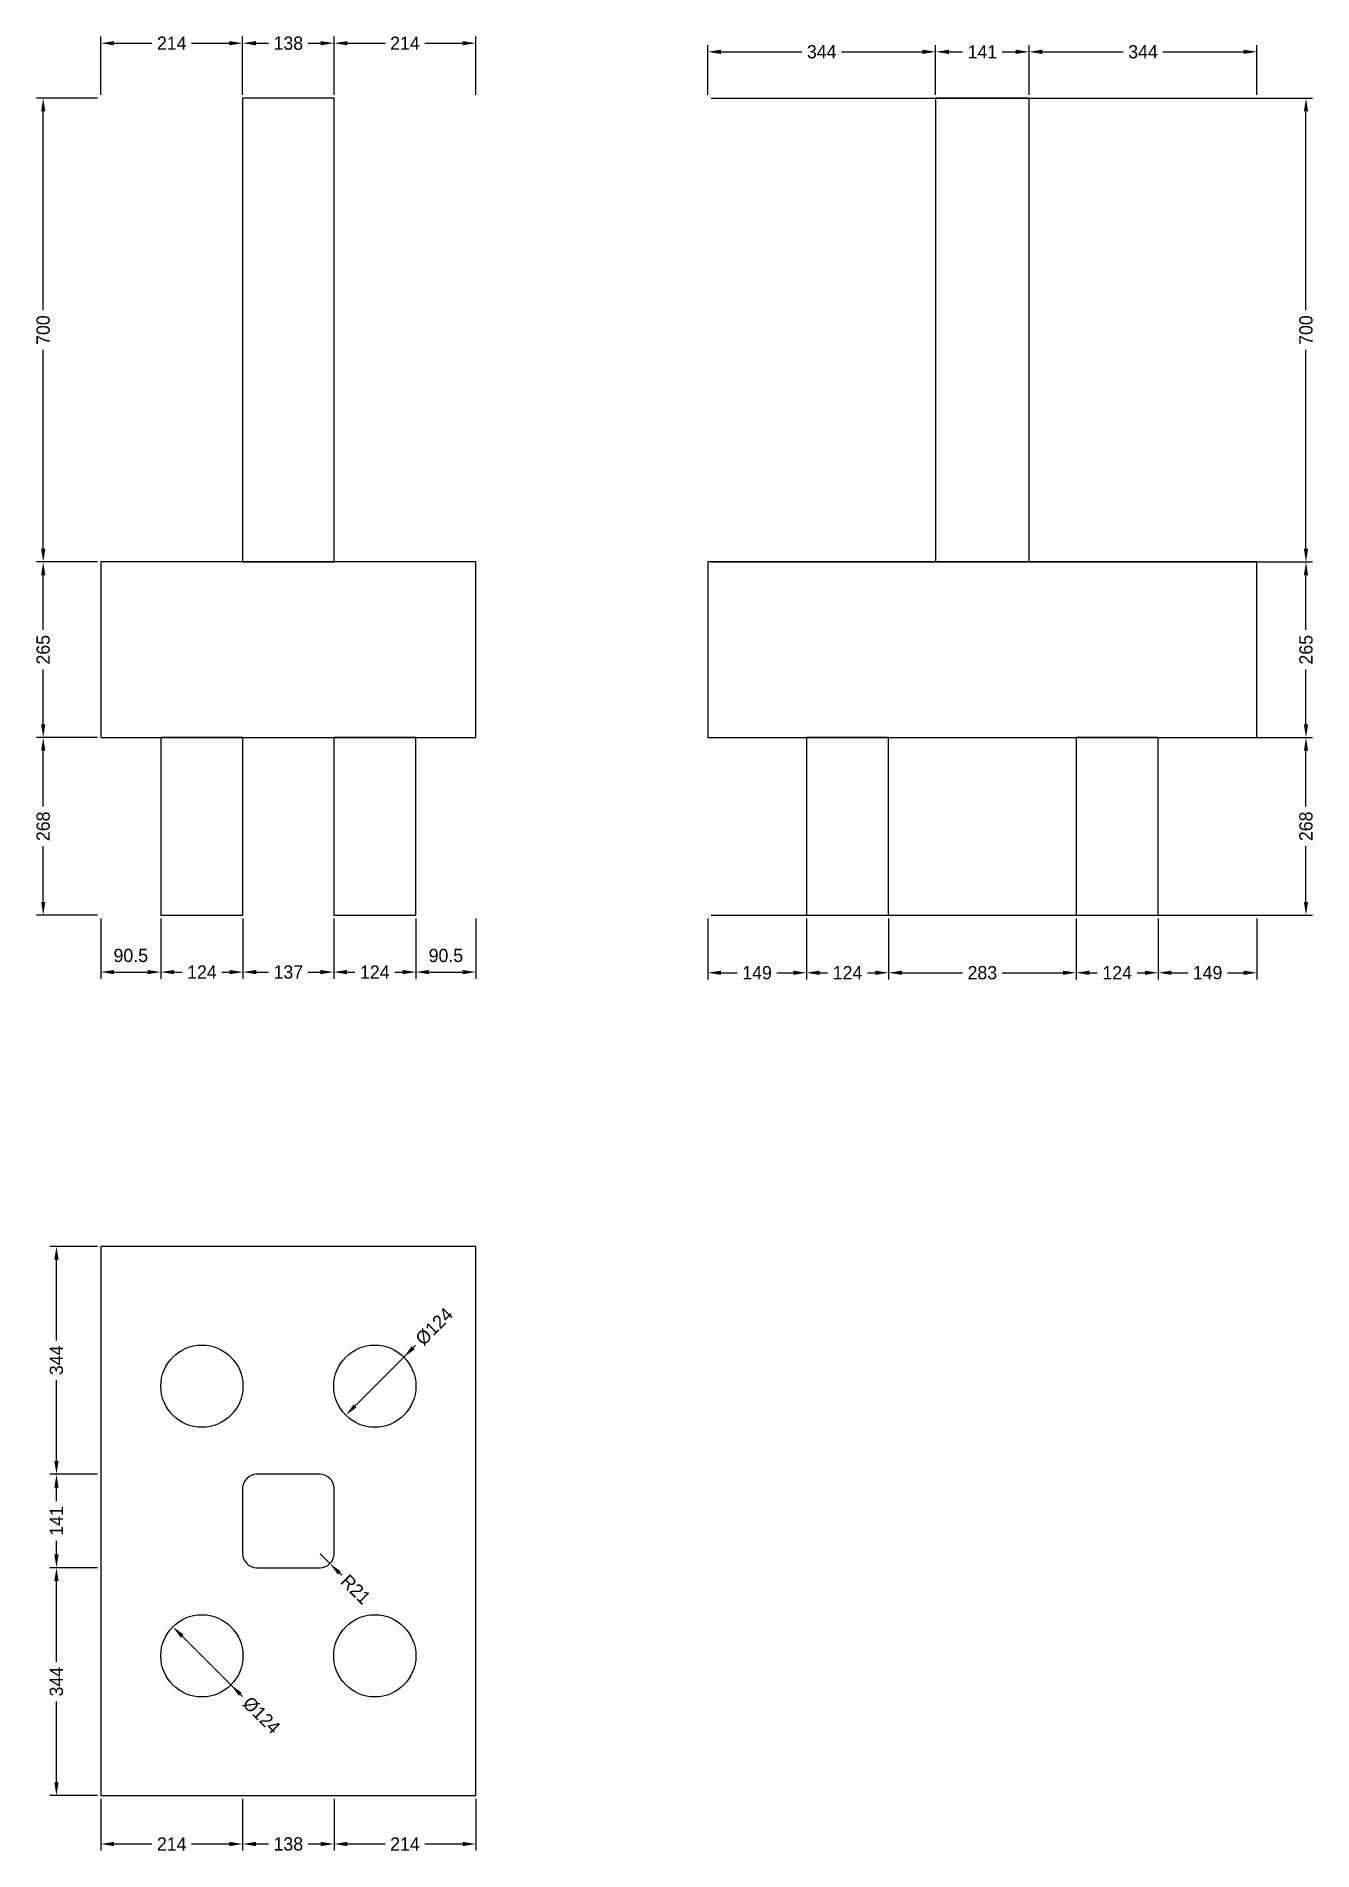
# Model space of a CAD drawing. Header units: metres. Extents: x -97 to 1829, y -83 to 2655.
import ezdxf

# ---------------------------------------------------------------- set-up
doc = ezdxf.new("R2010")
doc.units = ezdxf.units.M
for name, color, linetype in [('chengtai', 7, 'Continuous'), ('dunzhu', 7, 'Continuous'), ('zhuangji', 7, 'Continuous')]:
    doc.layers.add(name, color=color, linetype=linetype)

# ---------------------------------------------------------------- blocks, each defined once
blk = doc.blocks.new('_CLOSEDFILLED')
at = {"color": 0, "linetype": 'BYBLOCK'}
blk.add_solid([(-1, 0.16), (0, 0), (-1, -0.16)], dxfattribs=at)

msp = doc.modelspace()

# ---------------------------------------------------------------- linework, layer by layer
at = {"color": 7}
for p, q in [((0, 2567), (0, 2655)), ((20, 2645), (77, 2645)), ((137, 2645), (194, 2645)), ((214, 2567), (214, 2655)), ((214, 2567), (214, 2655)), ((234, 2645), (253, 2645)), ((313, 2645), (332, 2645)), ((352, 2567), (352, 2655)), ((352, 2567), (352, 2655)), ((372, 2645), (429, 2645)), ((489, 2645), (546, 2645)), ((566, 2567), (566, 2655)), ((916, 2567), (916, 2642)), ((936, 2632), (1058, 2632)), ((1118, 2632), (1240, 2632)), ((1260, 2567), (1260, 2642)), ((1260, 2567), (1260, 2642)), ((1280, 2632), (1300.5, 2632)), ((1360.5, 2632), (1381, 2632)), ((1401, 2567), (1401, 2642)), ((1401, 2567), (1401, 2642)), ((1421, 2632), (1543, 2632)), ((1603, 2632), (1725, 2632)), ((1745, 2567), (1745, 2642)), ((-5, 2562), (-97, 2562)), ((921, 2562), (1829, 2562)), ((-87, 2242), (-87, 2542)), ((1819, 2242), (1819, 2542)), ((-87, 1882), (-87, 2182)), ((1819, 1882), (1819, 2182)), ((-5, 1862), (-97, 1862)), ((-5, 1862), (-97, 1862)), ((-87, 1759.5), (-87, 1842)), ((921, 1862), (1829, 1862)), ((921, 1862), (1829, 1862)), ((1819, 1759.5), (1819, 1842)), ((-87, 1617), (-87, 1699.5)), ((1819, 1617), (1819, 1699.5)), ((-5, 1597), (-97, 1597)), ((-5, 1597), (-97, 1597)), ((921, 1597), (1829, 1597)), ((921, 1597), (1829, 1597)), ((-87, 1493), (-87, 1577)), ((1819, 1493), (1819, 1577)), ((-87, 1349), (-87, 1433)), ((1819, 1349), (1819, 1433)), ((-5, 1329), (-97, 1329)), ((0, 1324), (0, 1233)), ((90.5, 1324), (90.5, 1233)), ((90.5, 1324), (90.5, 1233)), ((214.5, 1324), (214.5, 1233)), ((214.5, 1324), (214.5, 1233)), ((351.5, 1324), (351.5, 1233)), ((351.5, 1324), (351.5, 1233)), ((475.5, 1324), (475.5, 1233)), ((475.5, 1324), (475.5, 1233)), ((566, 1324), (566, 1233)), ((916, 1324), (916, 1232)), ((921, 1329), (1829, 1329)), ((1065, 1324), (1065, 1232)), ((1065, 1324), (1065, 1232)), ((1189, 1324), (1189, 1232)), ((1189, 1324), (1189, 1232)), ((1472, 1324), (1472, 1232)), ((1472, 1324), (1472, 1232)), ((1596, 1324), (1596, 1232)), ((1596, 1324), (1596, 1232)), ((1745, 1324), (1745, 1232)), ((20, 1243), (70.5, 1243)), ((110.5, 1243), (122.5, 1243)), ((182.5, 1243), (194.5, 1243)), ((234.5, 1243), (253, 1243)), ((313, 1243), (331.5, 1243)), ((371.5, 1243), (383.5, 1243)), ((443.5, 1243), (455.5, 1243)), ((495.5, 1243), (546, 1243)), ((936, 1242), (960.5, 1242)), ((1020.5, 1242), (1045, 1242)), ((1085, 1242), (1097, 1242)), ((1157, 1242), (1169, 1242)), ((1209, 1242), (1300.5, 1242)), ((1360.5, 1242), (1452, 1242)), ((1492, 1242), (1504, 1242)), ((1564, 1242), (1576, 1242)), ((1616, 1242), (1640.5, 1242)), ((1700.5, 1242), (1725, 1242)), ((-5, 829), (-77, 829)), ((-67, 687), (-67, 809)), ((471.5, 676), (383.8, 588.3)), ((475, 679.5), (471.5, 676)), ((-67, 505), (-67, 627)), ((-5, 485), (-77, 485)), ((-5, 485), (-77, 485)), ((-67, 444.5), (-67, 465)), ((-67, 364), (-67, 384.5)), ((331, 365), (345.8, 350.2)), ((-5, 344), (-77, 344)), ((-5, 344), (-77, 344)), ((363.5, 332.5), (360, 336)), ((-67, 202), (-67, 324)), ((210.5, 153), (122.8, 240.7)), ((-67, 20), (-67, 142)), ((214, 149.5), (210.5, 153)), ((-5, 0), (-77, 0)), ((0, -5), (0, -83)), ((214, -5), (214, -83)), ((214, -5), (214, -83)), ((352, -5), (352, -83)), ((352, -5), (352, -83)), ((566, -5), (566, -83)), ((20, -73), (77, -73)), ((137, -73), (194, -73)), ((234, -73), (253, -73)), ((313, -73), (332, -73)), ((372, -73), (429, -73)), ((489, -73), (546, -73))]:
    msp.add_line(p, q, dxfattribs=at)
at = {"layer": 'chengtai'}
for points in [[(0, 1597), (566, 1597), (566, 1862), (0, 1862), (0, 1597)], [(916, 1597), (1745, 1597), (1745, 1862), (916, 1862), (916, 1597)], [(0, 0), (566, 0), (566, 829), (0, 829), (0, 0)]]:
    msp.add_lwpolyline(points, dxfattribs=at)
at = {"layer": 'Defpoints', "color": 7}
for p in [(0, 2645), (214, 2645), (352, 2645), (916, 2632), (1260, 2632), (1401, 2632), (0, 2562), (0, 2562), (214, 2562), (214, 2562), (352, 2562), (352, 2562), (566, 2562), (916, 2562), (916, 2562), (1260, 2562), (1260, 2562), (1401, 2562), (1401, 2562), (1745, 2562), (-87, 1862), (0, 1862), (0, 1862), (916, 1862), (916, 1862), (1819, 1862), (-87, 1597), (0, 1597), (0, 1597), (916, 1597), (916, 1597), (1819, 1597), (-87, 1329), (0, 1329), (0, 1329), (90.5, 1329), (90.5, 1329), (214.5, 1329), (214.5, 1329), (351.5, 1329), (351.5, 1329), (475.5, 1329), (475.5, 1329), (566, 1329), (916, 1329), (916, 1329), (1065, 1329), (1065, 1329), (1189, 1329), (1189, 1329), (1472, 1329), (1472, 1329), (1596, 1329), (1596, 1329), (1745, 1329), (1819, 1329), (0, 1243), (90.5, 1243), (214.5, 1243), (351.5, 1243), (475.5, 1243), (916, 1242), (1065, 1242), (1189, 1242), (1472, 1242), (1596, 1242), (0, 829), (457.3, 661.8), (413.5, 618), (-67, 485), (0, 485), (0, 485), (331, 365), (-67, 344), (0, 344), (0, 344), (345.8, 350.2), (152.5, 211), (196.3, 167.2), (-67, 0), (0, 0), (0, 0), (214, 0), (214, 0), (352, 0), (352, 0), (566, 0), (0, -73), (214, -73), (352, -73)]:
    msp.add_point(p, dxfattribs=at)
at = {"layer": 'dunzhu'}
for p, q in [((331, 485), (235, 485)), ((214, 464), (214, 365)), ((352, 365), (352, 464)), ((235, 344), (331, 344))]:
    msp.add_line(p, q, dxfattribs=at)
for points in [[(214, 1862), (352, 1862), (352, 2562), (214, 2562), (214, 1862)], [(1260, 1862), (1401, 1862), (1401, 2562), (1260, 2562), (1260, 1862)]]:
    msp.add_lwpolyline(points, dxfattribs=at)
for centre, start, end in [((235, 464), 90, 180), ((331, 464), 0, 90), ((235, 365), 180, 270), ((331, 365), 270, 360)]:
    msp.add_arc(centre, 21, start, end, dxfattribs=at)
at = {"layer": 'zhuangji'}
for points in [[(90.5, 1329), (214.5, 1329), (214.5, 1597), (90.5, 1597), (90.5, 1329)], [(351.5, 1329), (475.5, 1329), (475.5, 1597), (351.5, 1597), (351.5, 1329)], [(1065, 1329), (1189, 1329), (1189, 1597), (1065, 1597), (1065, 1329)], [(1472, 1329), (1596, 1329), (1596, 1597), (1472, 1597), (1472, 1329)]]:
    msp.add_lwpolyline(points, dxfattribs=at)
for centre in [(152.5, 618), (152.5, 618), (413.5, 618), (413.5, 618), (152.5, 211), (152.5, 211), (413.5, 211), (413.5, 211)]:
    msp.add_circle(centre, 62, dxfattribs=at)

# ---------------------------------------------------------------- block references
at = {"color": 7, "xscale": 20, "yscale": 20}
for p, rotation in [((0, 2645), 180), ((214, 2645), 180), ((352, 2645), 180), ((916, 2632), 180), ((1260, 2632), 180), ((1401, 2632), 180), ((-87, 2562), 90), ((1819, 2562), 90), ((-87, 1862), 270), ((1819, 1862), 270), ((-87, 1862), 90), ((1819, 1862), 90), ((-87, 1597), 270), ((1819, 1597), 270), ((-87, 1597), 90), ((1819, 1597), 90), ((-87, 1329), 270), ((1819, 1329), 270), ((0, 1243), 180), ((90.5, 1243), 180), ((214.5, 1243), 180), ((351.5, 1243), 180), ((475.5, 1243), 180), ((916, 1242), 180), ((1065, 1242), 180), ((1189, 1242), 180), ((1472, 1242), 180), ((1596, 1242), 180), ((-67, 829), 90), ((457.3, 661.8), 225), ((369.7, 574.2), 225), ((-67, 485), 270), ((-67, 485), 90), ((-67, 344), 270), ((-67, 344), 90), ((345.8, 350.2), 135), ((108.7, 254.8), 135), ((196.3, 167.2), 135), ((-67, 0), 270), ((0, -73), 180), ((214, -73), 180), ((352, -73), 180)]:
    msp.add_blockref('_CLOSEDFILLED', p, dxfattribs=dict(at, rotation=rotation))
for p in [(214, 2645), (352, 2645), (566, 2645), (1260, 2632), (1401, 2632), (1745, 2632), (90.5, 1243), (214.5, 1243), (351.5, 1243), (475.5, 1243), (566, 1243), (1065, 1242), (1189, 1242), (1472, 1242), (1596, 1242), (1745, 1242), (214, -73), (352, -73), (566, -73)]:
    msp.add_blockref('_CLOSEDFILLED', p, dxfattribs=at)

# ---------------------------------------------------------------- texts
at = {"color": 7, "char_height": 20, "attachment_point": 5}
for s, insert in [('214', (107, 2645)), ('138', (283, 2645)), ('214', (459, 2645)), ('344', (1088, 2632)), ('141', (1330.5, 2632)), ('344', (1573, 2632)), ('90.5', (45.2, 1268)), ('90.5', (520.8, 1268)), ('124', (152.5, 1243)), ('137', (283, 1243)), ('124', (413.5, 1243)), ('149', (990.5, 1242)), ('124', (1127, 1242)), ('283', (1330.5, 1242)), ('124', (1534, 1242)), ('149', (1670.5, 1242)), ('214', (107, -73)), ('138', (283, -73)), ('214', (459, -73))]:
    msp.add_mtext(s, dxfattribs=dict(at, insert=insert))
for s, insert, rotation in [('700', (-87, 2212), 90), ('700', (1819, 2212), 90), ('265', (-87, 1729.5), 90), ('265', (1819, 1729.5), 90), ('268', (-87, 1463), 90), ('268', (1819, 1463), 90), ('%%c124', (503.3, 707.8), 45), ('344', (-67, 657), 90), ('141', (-67, 414.5), 90), ('R21', (384.7, 311.3), 315), ('344', (-67, 172), 90), ('%%c124', (242.3, 121.2), 315)]:
    msp.add_mtext(s, dxfattribs=dict(at, insert=insert, rotation=rotation))

doc.saveas('drawing.dxf')
